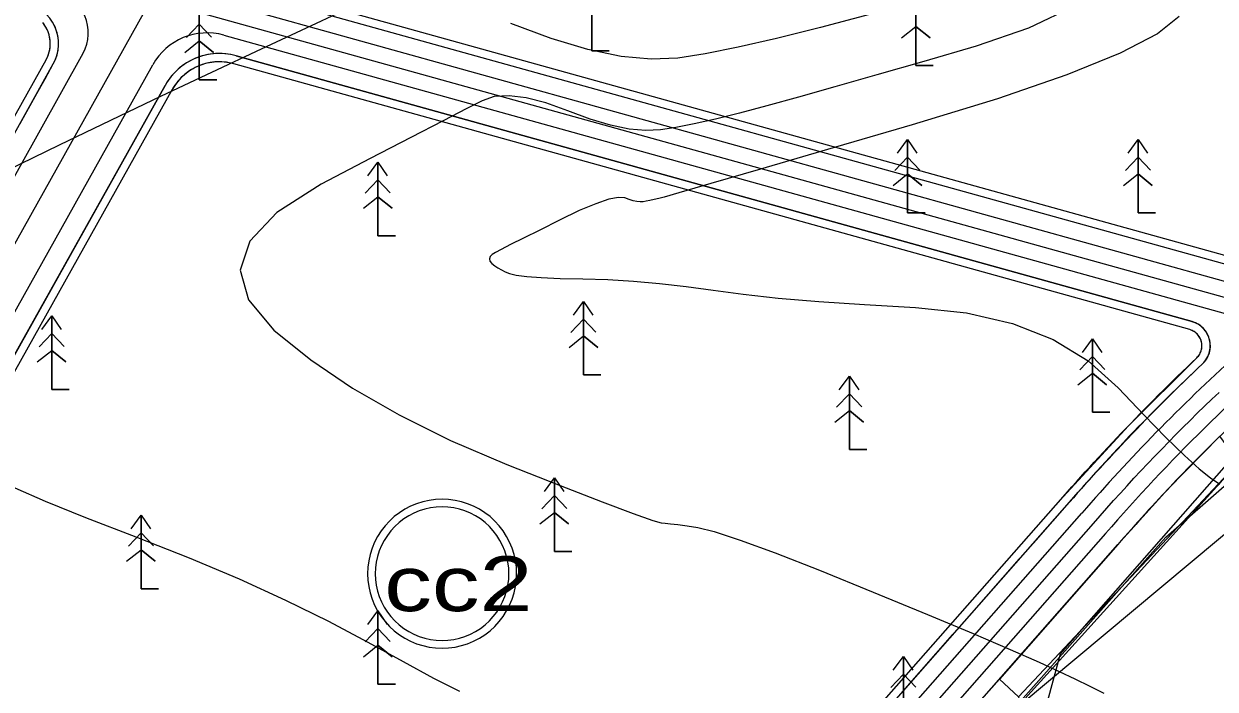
# Model space of a CAD drawing. Header units: metres. Extents: x 533049 to 537618, y 1849954 to 1852676.
# Drawn here: x 535340.8 to 535627.6, y 1851246.2 to 1851406.4 of the extents above; entities that cross this region are included whole.
import ezdxf

# ---------------------------------------------------------------- set-up
doc = ezdxf.new("R2010")
doc.units = ezdxf.units.M
doc.header["$LTSCALE"] = 2
for name, color, linetype, lineweight in [('11', 7, 'Continuous', 13), ('13', 7, 'Continuous', 13), ('14', 7, 'Continuous', 13), ('46', 7, 'Continuous', 13), ('50', 7, 'Continuous', 13), ('54', 7, 'Continuous', 13), ('55', 7, 'Continuous', 13), ('57', 7, 'Continuous', 13), ('60', 7, 'Continuous', 13)]:
    doc.layers.add(name, color=color, linetype=linetype, lineweight=lineweight)

msp = doc.modelspace()

# ---------------------------------------------------------------- linework, layer by layer
at = {"layer": '11'}
for points in [[(535459.41, 1851274.03), (535459.35, 1851275.6), (535459.14, 1851277.15), (535458.8, 1851278.68), (535458.33, 1851280.17), (535457.73, 1851281.61), (535457.01, 1851283), (535456.17, 1851284.32), (535455.22, 1851285.56), (535454.16, 1851286.72), (535453.01, 1851287.77), (535451.76, 1851288.73), (535450.44, 1851289.57), (535449.06, 1851290.29), (535447.61, 1851290.89), (535446.12, 1851291.36), (535444.59, 1851291.7), (535443.04, 1851291.9), (535441.48, 1851291.97), (535439.91, 1851291.9), (535438.36, 1851291.7), (535436.83, 1851291.36), (535435.34, 1851290.89), (535433.89, 1851290.29), (535432.51, 1851289.57), (535431.19, 1851288.73), (535429.95, 1851287.77), (535428.79, 1851286.72), (535427.73, 1851285.56), (535426.78, 1851284.32), (535425.94, 1851283), (535425.22, 1851281.61), (535424.62, 1851280.17), (535424.15, 1851278.68), (535423.81, 1851277.15), (535423.61, 1851275.6), (535423.54, 1851274.03), (535423.61, 1851272.47), (535423.81, 1851270.92), (535424.15, 1851269.39), (535424.62, 1851267.9), (535425.22, 1851266.45), (535425.94, 1851265.06), (535426.78, 1851263.74), (535427.73, 1851262.5), (535428.79, 1851261.35), (535429.95, 1851260.29), (535431.19, 1851259.34), (535432.51, 1851258.5), (535433.89, 1851257.78), (535435.34, 1851257.18), (535436.83, 1851256.71), (535438.36, 1851256.37), (535439.91, 1851256.16), (535441.48, 1851256.09), (535443.04, 1851256.16), (535444.59, 1851256.37), (535446.12, 1851256.71), (535447.61, 1851257.18), (535449.06, 1851257.78), (535450.44, 1851258.5), (535451.76, 1851259.34), (535453.01, 1851260.29), (535454.16, 1851261.35), (535455.22, 1851262.5), (535456.17, 1851263.74), (535457.01, 1851265.06), (535457.73, 1851266.45), (535458.33, 1851267.9), (535458.8, 1851269.39), (535459.14, 1851270.92), (535459.35, 1851272.47)], [(535457.56, 1851274.03), (535457.5, 1851275.43), (535457.31, 1851276.82), (535457.01, 1851278.19), (535456.59, 1851279.53), (535456.05, 1851280.83), (535455.4, 1851282.07), (535454.65, 1851283.26), (535453.79, 1851284.37), (535452.85, 1851285.4), (535451.81, 1851286.35), (535450.7, 1851287.21), (535449.52, 1851287.96), (535448.27, 1851288.61), (535446.98, 1851289.14), (535445.64, 1851289.57), (535444.27, 1851289.87), (535442.88, 1851290.05), (535441.48, 1851290.11), (535440.07, 1851290.05), (535438.68, 1851289.87), (535437.31, 1851289.57), (535435.98, 1851289.14), (535434.68, 1851288.61), (535433.44, 1851287.96), (535432.25, 1851287.21), (535431.14, 1851286.35), (535430.1, 1851285.4), (535429.16, 1851284.37), (535428.3, 1851283.26), (535427.55, 1851282.07), (535426.9, 1851280.83), (535426.36, 1851279.53), (535425.94, 1851278.19), (535425.64, 1851276.82), (535425.46, 1851275.43), (535425.39, 1851274.03), (535425.46, 1851272.63), (535425.64, 1851271.24), (535425.94, 1851269.87), (535426.36, 1851268.53), (535426.9, 1851267.24), (535427.55, 1851265.99), (535428.3, 1851264.81), (535429.16, 1851263.7), (535430.1, 1851262.66), (535431.14, 1851261.71), (535432.25, 1851260.86), (535433.44, 1851260.11), (535434.68, 1851259.46), (535435.98, 1851258.92), (535437.31, 1851258.5), (535438.68, 1851258.2), (535440.07, 1851258.01), (535441.48, 1851257.95), (535442.88, 1851258.01), (535444.27, 1851258.2), (535445.64, 1851258.5), (535446.98, 1851258.92), (535448.27, 1851259.46), (535449.52, 1851260.11), (535450.7, 1851260.86), (535451.81, 1851261.71), (535452.85, 1851262.66), (535453.79, 1851263.7), (535454.65, 1851264.81), (535455.4, 1851265.99), (535456.05, 1851267.24), (535456.59, 1851268.53), (535457.01, 1851269.87), (535457.31, 1851271.24), (535457.5, 1851272.63)]]:
    msp.add_lwpolyline(points, close=True, dxfattribs=at)
at = {"layer": '13'}
for points in [[(535300.33, 1851285.11), (535371.54, 1851412.45)], [(535371.54, 1851412.45), (535648.5, 1851335.41)], [(535395.83, 1851056.05), (535598.31, 1851286.16), (535599.9, 1851287.99), (535601.51, 1851289.81), (535603.12, 1851291.63), (535604.74, 1851293.43), (535606.38, 1851295.22), (535608.02, 1851297.01), (535609.67, 1851298.79), (535611.34, 1851300.55), (535613.01, 1851302.31), (535614.7, 1851304.06), (535616.39, 1851305.8), (535618.09, 1851307.53), (535619.81, 1851309.25), (535621.53, 1851310.96), (535623.26, 1851312.66), (535625, 1851314.35), (535626.75, 1851316.03), (535628.52, 1851317.7)]]:
    msp.add_lwpolyline(points, dxfattribs=at)
at = {"layer": '14'}
for points in [[(535398.09, 1851415.18), (535635.56, 1851349.12), (535637.61, 1851348.65), (535639.7, 1851348.37), (535641.8, 1851348.28), (535643.9, 1851348.39), (535645.99, 1851348.68), (535648.04, 1851349.17), (535650.03, 1851349.84), (535651.96, 1851350.69), (535653.8, 1851351.71), (535655.54, 1851352.9), (535693.14, 1851381.15), (535712.84, 1851394.54), (535733.7, 1851406.01), (535755.56, 1851415.46)], [(535398.09, 1851415.18), (535635.56, 1851349.12)]]:
    msp.add_lwpolyline(points, dxfattribs=at)
at = {"layer": '46'}
msp.add_lwpolyline([(535885.53, 1851425.42), (535879.63, 1851388.24), (535843.03, 1851396.21), (535771.24, 1851398.92), (535755.73, 1851396.46), (535736.74, 1851387.63), (535718.54, 1851377.25), (535701.29, 1851365.38), (535683.37, 1851351.92), (535720.74, 1851275.92), (535713.29, 1851256.54), (535661.74, 1851255.42), (535633.24, 1851300.92), (535628.72, 1851307.15), (535616.16, 1851294.37), (535604.15, 1851281.06), (535575.64, 1851248.66), (535580.24, 1851244.42), (535586.74, 1851211.42), (535668.74, 1851139.92), (535718.74, 1851139.92), (535765.24, 1851093.42), (535782.24, 1851036.42), (535706.24, 1850935.42)], dxfattribs=at)
at = {"layer": '50'}
for points in [[(536135.62, 1851789.73), (535515.36, 1851926.72), (535258.49, 1851965.9), (535022.43, 1852017.88), (534680.94, 1852158.74), (534430.49, 1852265.01), (534355.97, 1852086.41), (534346.15, 1851984.65), (534462.32, 1851750.84), (534498.61, 1851623.52), (534531.69, 1851526.54), (534597.01, 1851432.26), (534785.89, 1851296.54), (534919.76, 1851224.01), (534977.19, 1851164.91), (535024.77, 1851103.67), (535103, 1851049.68), (535187.68, 1851009.38), (535275.89, 1851002.01), (535384.77, 1851022.15), (535615.7, 1851282.83), (535719.73, 1851373.89), (535864.09, 1851423.05), (536000.84, 1851463.59)], [(535287.84, 1851293.51), (535346.14, 1851397.75), (535346.44, 1851398.36), (535346.7, 1851398.99), (535346.9, 1851399.65), (535347.04, 1851400.31), (535347.13, 1851400.99), (535347.15, 1851401.67), (535347.12, 1851402.35), (535347.03, 1851403.03), (535346.89, 1851403.7), (535346.69, 1851404.35), (535346.43, 1851404.98), (535346.12, 1851405.59), (535345.76, 1851406.17), (535345.35, 1851406.72)], [(535287.84, 1851293.51), (535346.14, 1851397.75), (535346.37, 1851398.21), (535346.58, 1851398.68), (535346.76, 1851399.17), (535346.9, 1851399.67), (535347.02, 1851400.17), (535347.09, 1851400.69), (535347.14, 1851401.2), (535347.15, 1851401.72), (535347.13, 1851402.24), (535347.08, 1851402.75), (535346.99, 1851403.26), (535346.87, 1851403.77), (535346.72, 1851404.26), (535346.53, 1851404.74), (535346.32, 1851405.22), (535346.07, 1851405.67), (535345.8, 1851406.11), (535345.5, 1851406.53)], [(535474.73, 1851160.47), (535590.97, 1851292.57), (535606.68, 1851309.65), (535623.13, 1851326.01), (535623.37, 1851326.27), (535623.59, 1851326.54), (535623.79, 1851326.83), (535623.96, 1851327.14), (535624.1, 1851327.47), (535624.22, 1851327.8), (535624.3, 1851328.14), (535624.35, 1851328.49), (535624.38, 1851328.84), (535624.37, 1851329.19), (535624.33, 1851329.54), (535624.26, 1851329.89), (535624.16, 1851330.23), (535624.04, 1851330.56), (535623.88, 1851330.87), (535623.7, 1851331.17), (535623.49, 1851331.46), (535623.26, 1851331.72), (535623, 1851331.96), (535622.73, 1851332.18), (535622.44, 1851332.38), (535622.13, 1851332.55), (535621.8, 1851332.69), (535621.47, 1851332.8), (535391.36, 1851396.82), (535390.24, 1851397.08), (535389.09, 1851397.24), (535387.94, 1851397.29), (535386.79, 1851397.25), (535385.64, 1851397.1), (535384.52, 1851396.85), (535383.41, 1851396.5), (535382.35, 1851396.06), (535381.33, 1851395.52), (535380.36, 1851394.9), (535379.45, 1851394.19), (535378.6, 1851393.4), (535377.83, 1851392.54), (535377.14, 1851391.62), (535376.53, 1851390.64), (535312.82, 1851276.7)], [(535385.45, 1851397.06), (535384.86, 1851396.94), (535384.29, 1851396.79), (535383.72, 1851396.61), (535383.15, 1851396.4), (535382.6, 1851396.17), (535382.06, 1851395.92), (535381.53, 1851395.64), (535381.02, 1851395.34), (535380.52, 1851395.01), (535380.04, 1851394.66), (535379.57, 1851394.29), (535379.12, 1851393.9), (535378.69, 1851393.49), (535378.27, 1851393.05), (535377.88, 1851392.6), (535377.51, 1851392.14), (535377.16, 1851391.65), (535376.83, 1851391.15), (535376.53, 1851390.64), (535312.82, 1851276.7)], [(535474.73, 1851160.47), (535590.97, 1851292.57), (535592.03, 1851293.77), (535593.09, 1851294.97), (535594.16, 1851296.16), (535595.23, 1851297.35), (535596.3, 1851298.54), (535597.38, 1851299.72), (535598.46, 1851300.9), (535599.54, 1851302.08), (535600.63, 1851303.25), (535601.72, 1851304.42), (535602.82, 1851305.59), (535603.92, 1851306.76), (535605.02, 1851307.92), (535606.12, 1851309.07), (535607.23, 1851310.23), (535608.35, 1851311.38), (535609.46, 1851312.52), (535610.58, 1851313.67), (535611.71, 1851314.81), (535612.83, 1851315.94), (535613.96, 1851317.08), (535615.1, 1851318.2), (535616.23, 1851319.33), (535617.37, 1851320.45), (535618.52, 1851321.57), (535619.66, 1851322.69), (535620.82, 1851323.8), (535621.97, 1851324.91), (535623.13, 1851326.01), (535623.33, 1851326.22), (535623.52, 1851326.45), (535623.69, 1851326.68), (535623.84, 1851326.93), (535623.98, 1851327.19), (535624.1, 1851327.45), (535624.19, 1851327.73), (535624.27, 1851328.01), (535624.33, 1851328.3), (535624.36, 1851328.59), (535624.38, 1851328.88), (535624.37, 1851329.17), (535624.34, 1851329.46), (535624.3, 1851329.75), (535624.23, 1851330.03), (535624.14, 1851330.31), (535624.03, 1851330.58), (535623.9, 1851330.84), (535623.75, 1851331.09), (535623.59, 1851331.33), (535623.4, 1851331.56), (535623.21, 1851331.77), (535622.99, 1851331.97), (535622.77, 1851332.16), (535622.53, 1851332.32), (535622.28, 1851332.47), (535622.02, 1851332.6), (535621.75, 1851332.71), (535621.47, 1851332.8), (535391.36, 1851396.82), (535390.78, 1851396.96), (535390.2, 1851397.08), (535389.61, 1851397.18), (535389.01, 1851397.24), (535388.42, 1851397.28), (535387.82, 1851397.29), (535387.22, 1851397.28), (535386.63, 1851397.23), (535386.04, 1851397.16), (535385.45, 1851397.06)]]:
    msp.add_lwpolyline(points, dxfattribs=at)
at = {"layer": '54'}
for p, q in [((535388.95, 1851403.72), (535630.01, 1851336.65)), ((535293.95, 1851290.09), (535355.05, 1851399.35)), ((535306.71, 1851280.12), (535371.84, 1851396.59)), ((535477.42, 1851154.44), (535595.48, 1851288.62)), ((535601.14, 1851283.69), (535396.17, 1851050.75))]:
    msp.add_line(p, q, dxfattribs=at)
msp.add_lwpolyline([(535391.27, 1851410.85), (535635.85, 1851342.82)], dxfattribs=at)
for centre, radius, start, end in [((535346.32, 1851404.23), 10, 330.7866, 77.805), ((535384.93, 1851389.26), 15, 74.4541, 150.7866), ((535923.4, 1851005.08), 425.99, 129.7803, 139.1549), ((535923.4, 1851005.08), 433.49, 132.1594, 139.1506)]:
    msp.add_arc(centre, radius, start, end, dxfattribs=at)
at = {"layer": '55'}
for p, q in [((535391.9, 1851398.74), (535622.01, 1851334.73)), ((535289.59, 1851292.53), (535347.88, 1851396.77)), ((535311.07, 1851277.68), (535374.78, 1851391.61)), ((535476.23, 1851159.15), (535592.47, 1851291.25)), ((535397.19, 1851045.86), (535604.15, 1851281.06))]:
    msp.add_line(p, q, dxfattribs=at)
for points in [[(535397.56, 1851413.26), (535635.02, 1851347.2)], [(535339.87, 1851382.44), (535341.88, 1851386.04), (535343.89, 1851389.64), (535345.9, 1851393.23), (535347.88, 1851396.77), (535348.18, 1851397.35), (535348.44, 1851397.94), (535348.66, 1851398.55), (535348.84, 1851399.17), (535348.98, 1851399.8), (535349.08, 1851400.44), (535349.14, 1851401.09), (535349.15, 1851401.74), (535349.13, 1851402.38), (535349.06, 1851403.03), (535348.95, 1851403.66), (535348.8, 1851404.29)], [(535348.8, 1851404.29), (535348.61, 1851404.91), (535348.38, 1851405.52), (535348.11, 1851406.11), (535347.8, 1851406.68)], [(535626.37, 1851329.29), (535626.33, 1851329.72), (535626.25, 1851330.16), (535626.15, 1851330.58), (535626.01, 1851331), (535625.85, 1851331.4), (535625.66, 1851331.79), (535625.44, 1851332.17), (535625.19, 1851332.53), (535624.92, 1851332.87), (535624.62, 1851333.19), (535624.3, 1851333.49), (535623.96, 1851333.76), (535623.6, 1851334.01), (535623.23, 1851334.23), (535622.83, 1851334.43), (535622.43, 1851334.59), (535622.01, 1851334.73), (535391.9, 1851398.74), (535391.23, 1851398.91), (535390.55, 1851399.05), (535389.87, 1851399.16), (535389.19, 1851399.23), (535388.5, 1851399.28), (535387.81, 1851399.29), (535387.12, 1851399.27), (535386.44, 1851399.22), (535385.75, 1851399.14), (535385.07, 1851399.03), (535384.4, 1851398.88), (535383.73, 1851398.71), (535383.07, 1851398.5), (535382.43, 1851398.27), (535381.79, 1851398), (535381.17, 1851397.71), (535380.56, 1851397.39), (535379.97, 1851397.04), (535379.39, 1851396.66), (535378.83, 1851396.26), (535378.29, 1851395.83), (535377.77, 1851395.38), (535377.27, 1851394.9), (535376.8, 1851394.4), (535376.34, 1851393.88), (535375.91, 1851393.34), (535375.51, 1851392.78), (535375.13, 1851392.21), (535374.78, 1851391.61), (535311.07, 1851277.68)], [(535552.4, 1851245.71), (535556.4, 1851250.26), (535560.41, 1851254.82), (535564.42, 1851259.38), (535568.43, 1851263.93), (535572.44, 1851268.49), (535576.45, 1851273.04), (535580.46, 1851277.6), (535584.46, 1851282.15), (535588.47, 1851286.71), (535592.47, 1851291.25), (535593.53, 1851292.45), (535594.58, 1851293.64), (535595.65, 1851294.83), (535596.71, 1851296.01), (535597.78, 1851297.2), (535598.85, 1851298.37), (535599.93, 1851299.55), (535601.01, 1851300.72), (535602.1, 1851301.89), (535603.18, 1851303.06), (535604.27, 1851304.22), (535605.37, 1851305.38), (535606.47, 1851306.54), (535607.57, 1851307.69), (535608.67, 1851308.84), (535609.78, 1851309.98), (535610.89, 1851311.13), (535612.01, 1851312.26), (535613.13, 1851313.4), (535614.25, 1851314.53), (535615.38, 1851315.66), (535616.51, 1851316.79), (535617.64, 1851317.91), (535618.77, 1851319.03), (535619.91, 1851320.14), (535621.06, 1851321.25), (535622.2, 1851322.36), (535623.35, 1851323.46), (535624.51, 1851324.57), (535624.81, 1851324.88), (535625.09, 1851325.21), (535625.35, 1851325.56), (535625.58, 1851325.94), (535625.78, 1851326.32), (535625.96, 1851326.72), (535626.1, 1851327.13), (535626.22, 1851327.56), (535626.3, 1851327.98), (535626.36, 1851328.42), (535626.38, 1851328.85), (535626.37, 1851329.29)]]:
    msp.add_lwpolyline(points, dxfattribs=at)
for centre, radius, start, end in [((535339.16, 1851401.65), 10, 330.7866, 78.3658), ((535387.88, 1851384.29), 15, 74.4541, 150.7866), ((535620.41, 1851328.94), 6, 313.0926, 74.4541), ((535923.4, 1851005.08), 421.99, 129.7938, 139.1573), ((535923.4, 1851005.08), 437.49, 133.0926, 139.1483)]:
    msp.add_arc(centre, radius, start, end, dxfattribs=at)
at = {"layer": '57'}
for p, q in [((535477.51, 1851417.59), (535477.51, 1851399.92)), ((535555.51, 1851414.09), (535555.51, 1851396.42)), ((535383.01, 1851410.59), (535383.01, 1851392.92)), ((535379.95, 1851403.15), (535383.01, 1851406.35)), ((535385.99, 1851403.22), (535383.01, 1851406.35)), ((535552.03, 1851403.03), (535555.51, 1851405.81)), ((535558.92, 1851403.03), (535555.51, 1851405.81)), ((535379.53, 1851399.53), (535383.01, 1851402.31)), ((535386.42, 1851399.53), (535383.01, 1851402.31)), ((535477.51, 1851399.92), (535481.72, 1851399.92)), ((535555.51, 1851396.42), (535559.72, 1851396.42)), ((535383.01, 1851392.92), (535387.22, 1851392.92)), ((535553.51, 1851378.59), (535553.51, 1851360.92)), ((535609.01, 1851378.59), (535609.01, 1851360.92)), ((535426.01, 1851373.09), (535426.01, 1851355.42)), ((535550.45, 1851371.15), (535553.51, 1851374.35)), ((535556.49, 1851371.22), (535553.51, 1851374.35)), ((535605.95, 1851371.15), (535609.01, 1851374.35)), ((535611.99, 1851371.22), (535609.01, 1851374.35)), ((535550.03, 1851367.53), (535553.51, 1851370.31)), ((535556.92, 1851367.53), (535553.51, 1851370.31)), ((535605.53, 1851367.53), (535609.01, 1851370.31)), ((535612.42, 1851367.53), (535609.01, 1851370.31)), ((535422.95, 1851365.65), (535426.01, 1851368.85)), ((535428.99, 1851365.72), (535426.01, 1851368.85)), ((535422.53, 1851362.03), (535426.01, 1851364.81)), ((535429.42, 1851362.03), (535426.01, 1851364.81)), ((535553.51, 1851360.92), (535557.72, 1851360.92)), ((535609.01, 1851360.92), (535613.22, 1851360.92)), ((535426.01, 1851355.42), (535430.22, 1851355.42)), ((535475.51, 1851339.59), (535475.51, 1851321.92)), ((535347.51, 1851336.09), (535347.51, 1851318.42)), ((535472.45, 1851332.15), (535475.51, 1851335.35)), ((535478.49, 1851332.22), (535475.51, 1851335.35)), ((535344.45, 1851328.65), (535347.51, 1851331.85)), ((535350.49, 1851328.72), (535347.51, 1851331.85)), ((535472.03, 1851328.53), (535475.51, 1851331.31)), ((535478.92, 1851328.53), (535475.51, 1851331.31)), ((535598.01, 1851330.59), (535598.01, 1851312.92)), ((535344.03, 1851325.03), (535347.51, 1851327.81)), ((535350.92, 1851325.03), (535347.51, 1851327.81)), ((535594.95, 1851323.15), (535598.01, 1851326.35)), ((535600.99, 1851323.22), (535598.01, 1851326.35)), ((535475.51, 1851321.92), (535479.72, 1851321.92)), ((535539.51, 1851321.59), (535539.51, 1851303.92)), ((535594.53, 1851319.53), (535598.01, 1851322.31)), ((535601.42, 1851319.53), (535598.01, 1851322.31)), ((535347.51, 1851318.42), (535351.72, 1851318.42)), ((535536.45, 1851314.15), (535539.51, 1851317.35)), ((535542.49, 1851314.22), (535539.51, 1851317.35)), ((535536.03, 1851310.53), (535539.51, 1851313.31)), ((535542.92, 1851310.53), (535539.51, 1851313.31)), ((535598.01, 1851312.92), (535602.22, 1851312.92)), ((535539.51, 1851303.92), (535543.72, 1851303.92)), ((535468.51, 1851297.09), (535468.51, 1851279.42)), ((535465.45, 1851289.65), (535468.51, 1851292.85)), ((535471.49, 1851289.72), (535468.51, 1851292.85)), ((535369.01, 1851288.09), (535369.01, 1851270.42)), ((535465.03, 1851286.03), (535468.51, 1851288.81)), ((535471.92, 1851286.03), (535468.51, 1851288.81)), ((535365.95, 1851280.65), (535369.01, 1851283.85)), ((535371.99, 1851280.72), (535369.01, 1851283.85)), ((535365.53, 1851277.03), (535369.01, 1851279.81)), ((535372.42, 1851277.03), (535369.01, 1851279.81)), ((535468.51, 1851279.42), (535472.72, 1851279.42)), ((535369.01, 1851270.42), (535373.22, 1851270.42)), ((535426.01, 1851265.09), (535426.01, 1851247.42)), ((535422.95, 1851257.65), (535426.01, 1851260.85)), ((535428.99, 1851257.72), (535426.01, 1851260.85)), ((535422.53, 1851254.03), (535426.01, 1851256.81)), ((535429.42, 1851254.03), (535426.01, 1851256.81)), ((535552.51, 1851254.09), (535552.51, 1851236.42)), ((535549.45, 1851246.65), (535552.51, 1851249.85)), ((535555.49, 1851246.72), (535552.51, 1851249.85)), ((535426.01, 1851247.42), (535430.22, 1851247.42))]:
    msp.add_line(p, q, dxfattribs=at)
msp.add_lwpolyline([(534435.02, 1852302.37), (534325.71, 1852049.19), (534353.83, 1851932.14), (534451.75, 1851760.49), (534494.45, 1851609.32), (534521.83, 1851454.44), (534874.05, 1851297.73), (534980, 1851227.29), (535025.24, 1851130.42), (535137.95, 1851046.53), (535351.89, 1851022.3), (535580.63, 1851242.44), (535635.17, 1851288.02), (535713.4, 1851370.26), (536002.39, 1851411.84), (536158.13, 1851571.22), (536125.74, 1851798.92), (536134.24, 1851845.92), (534499.3, 1852312.5)], close=True, dxfattribs=at)
for points in [[(536033.24, 1851423.42), (535934.59, 1851426.62), (535909.25, 1851430.46), (535890.74, 1851425.42), (535873.74, 1851389.92), (535771.24, 1851398.92), (535729.55, 1851394.42), (535675.53, 1851367.86), (535720.74, 1851275.92), (535714.74, 1851255.42), (535661.74, 1851255.42), (535633.24, 1851300.92), (535581.74, 1851243.92), (535587.01, 1851204.59), (535667.24, 1851141.42), (535718.74, 1851139.92), (535765.24, 1851093.42), (535779.19, 1851026.75), (535706.24, 1850935.42), (535697.74, 1850879.92), (535712.15, 1850835.21), (536162.74, 1851108.23)], [(535890.74, 1851425.42), (535873.74, 1851389.92), (535771.24, 1851398.92), (535730.24, 1851392.42), (535676.24, 1851366.42), (535720.74, 1851275.92), (535714.74, 1851255.42), (535661.74, 1851255.42), (535633.24, 1851300.92), (535580.24, 1851244.42), (535586.74, 1851211.42), (535668.74, 1851139.92), (535718.74, 1851139.92), (535765.24, 1851093.42), (535782.24, 1851036.42), (535706.24, 1850935.42), (535697.74, 1850879.92), (535712.15, 1850835.21)], [(535481.72, 1851399.92), (535477.51, 1851399.92), (535477.51, 1851417.59)], [(535559.72, 1851396.42), (535555.51, 1851396.42), (535555.51, 1851414.09)], [(535387.22, 1851392.92), (535383.01, 1851392.92), (535383.01, 1851410.59)], [(535594.13, 1851410.84), (535582.63, 1851405.43), (535570, 1851401.06), (535557.43, 1851397.4), (535546.11, 1851394.13), (535536.05, 1851391.26), (535527.23, 1851388.78), (535519.67, 1851386.7), (535513.1, 1851384.96)], [(535417.35, 1851409.4), (535408.74, 1851405.37), (535397.93, 1851400.31), (535385.96, 1851394.7), (535373.86, 1851388.98), (535361.63, 1851383.15), (535349.28, 1851377.21), (535336.81, 1851371.16)], [(535544.38, 1851408.66), (535532.54, 1851405.52), (535522, 1851402.9), (535512.76, 1851400.81), (535504.83, 1851399.24), (535498.2, 1851398.18), (535491.81, 1851397.89), (535484.6, 1851398.57), (535476.56, 1851400.24), (535467.7, 1851402.89), (535458.01, 1851406.53)], [(535618.89, 1851408.21), (535613.72, 1851404.06), (535604.7, 1851399.38), (535591.84, 1851394.16), (535575.14, 1851388.39), (535554.59, 1851382.1), (535534.22, 1851376.15), (535518.08, 1851371.44), (535506.15, 1851367.97), (535498.45, 1851365.74), (535494.96, 1851364.74), (535493.66, 1851364.4), (535492.5, 1851364.11), (535491.48, 1851363.88), (535490.61, 1851363.71), (535489.88, 1851363.59), (535489.17, 1851363.56), (535488.38, 1851363.63), (535487.49, 1851363.82), (535486.52, 1851364.11), (535485.45, 1851364.51), (535483.93, 1851364.66)], [(535379.95, 1851403.15), (535383.01, 1851406.35), (535385.99, 1851403.22)], [(535552.03, 1851403.03), (535555.51, 1851405.81), (535558.92, 1851403.03)], [(535379.53, 1851399.53), (535383.01, 1851402.31), (535386.42, 1851399.53)], [(535466.42, 1851387.45), (535461.71, 1851388.65), (535457.58, 1851389.14), (535454.04, 1851388.9), (535451.09, 1851387.93), (535447.42, 1851386.07), (535441.71, 1851383.12), (535433.97, 1851379.1), (535424.19, 1851373.99), (535412.38, 1851367.81), (535401.66, 1851361.03), (535395.16, 1851354.13), (535392.88, 1851347.1), (535394.83, 1851339.96), (535401, 1851332.69), (535409.87, 1851325.54), (535419.92, 1851318.72), (535431.13, 1851312.25), (535443.52, 1851306.12), (535457.09, 1851300.33), (535469.89, 1851295.27), (535480.01, 1851291.34), (535487.44, 1851288.52), (535492.17, 1851286.83), (535494.22, 1851286.26), (535495.14, 1851286.21), (535496.48, 1851286.07), (535498.24, 1851285.85), (535500.43, 1851285.54), (535503.04, 1851285.15), (535506.99, 1851284.18), (535513.19, 1851282.14), (535521.63, 1851279.03), (535532.32, 1851274.85), (535545.25, 1851269.6), (535558.29, 1851264.21), (535569.29, 1851259.61), (535578.24, 1851255.79), (535585.16, 1851252.77), (535590.03, 1851250.52), (535593.79, 1851248.71), (535597.38, 1851246.97), (535600.79, 1851245.29)], [(535513.1, 1851384.96), (535507.25, 1851383.51), (535502.12, 1851382.34), (535497.72, 1851381.47), (535494.04, 1851380.89), (535490.49, 1851380.72), (535486.49, 1851381.1), (535482.03, 1851382.03), (535477.11, 1851383.5), (535471.73, 1851385.52), (535466.42, 1851387.45)], [(535551.09, 1851375.3), (535553.51, 1851378.59), (535555.78, 1851375.3)], [(535551.09, 1851375.3), (535553.51, 1851378.59), (535555.78, 1851375.3)], [(535557.72, 1851360.92), (535553.51, 1851360.92), (535553.51, 1851378.59)], [(535606.59, 1851375.3), (535609.01, 1851378.59), (535611.28, 1851375.3)], [(535606.59, 1851375.3), (535609.01, 1851378.59), (535611.28, 1851375.3)], [(535613.22, 1851360.92), (535609.01, 1851360.92), (535609.01, 1851378.59)], [(535423.59, 1851369.8), (535426.01, 1851373.09), (535428.28, 1851369.8)], [(535423.59, 1851369.8), (535426.01, 1851373.09), (535428.28, 1851369.8)], [(535430.22, 1851355.42), (535426.01, 1851355.42), (535426.01, 1851373.09)], [(535550.45, 1851371.15), (535553.51, 1851374.35), (535556.49, 1851371.22)], [(535605.95, 1851371.15), (535609.01, 1851374.35), (535611.99, 1851371.22)], [(535550.03, 1851367.53), (535553.51, 1851370.31), (535556.92, 1851367.53)], [(535605.53, 1851367.53), (535609.01, 1851370.31), (535612.42, 1851367.53)], [(535422.95, 1851365.65), (535426.01, 1851368.85), (535428.99, 1851365.72)], [(535422.53, 1851362.03), (535426.01, 1851364.81), (535429.42, 1851362.03)], [(535483.93, 1851364.66), (535481.6, 1851364.2), (535478.46, 1851363.13), (535474.49, 1851361.45), (535469.72, 1851359.17), (535464.96, 1851356.79)], [(535464.96, 1851356.79), (535461.04, 1851354.82), (535457.96, 1851353.27), (535455.72, 1851352.13), (535454.33, 1851351.41), (535453.51, 1851350.9), (535453.02, 1851350.38), (535452.85, 1851349.84), (535453, 1851349.3), (535453.46, 1851348.75), (535454.14, 1851348.2), (535454.9, 1851347.69), (535455.75, 1851347.19), (535456.69, 1851346.73), (535457.72, 1851346.29), (535459.29, 1851345.9), (535461.83, 1851345.57), (535465.35, 1851345.32), (535469.86, 1851345.14), (535475.34, 1851345.02), (535481.37, 1851344.85), (535487.52, 1851344.49), (535493.79, 1851343.94), (535500.19, 1851343.21), (535506.7, 1851342.29), (535513.92, 1851341.31), (535522.4, 1851340.41), (535532.15, 1851339.59), (535543.16, 1851338.84), (535555.45, 1851338.16), (535567.74, 1851336.87), (535578.77, 1851334.3), (535588.53, 1851330.42), (535597.02, 1851325.26), (535604.25, 1851318.8), (535610.41, 1851312.25), (535615.71, 1851306.81), (535620.15, 1851302.48), (535623.71, 1851299.25), (535626.42, 1851297.14), (535628.71, 1851295.57)], [(535473.09, 1851336.3), (535475.51, 1851339.59), (535477.78, 1851336.3)], [(535473.09, 1851336.3), (535475.51, 1851339.59), (535477.78, 1851336.3)], [(535479.72, 1851321.92), (535475.51, 1851321.92), (535475.51, 1851339.59)], [(535345.09, 1851332.8), (535347.51, 1851336.09), (535349.78, 1851332.8)], [(535345.09, 1851332.8), (535347.51, 1851336.09), (535349.78, 1851332.8)], [(535351.72, 1851318.42), (535347.51, 1851318.42), (535347.51, 1851336.09)], [(535472.45, 1851332.15), (535475.51, 1851335.35), (535478.49, 1851332.22)], [(535344.45, 1851328.65), (535347.51, 1851331.85), (535350.49, 1851328.72)], [(535472.03, 1851328.53), (535475.51, 1851331.31), (535478.92, 1851328.53)], [(535595.59, 1851327.3), (535598.01, 1851330.59), (535600.28, 1851327.3)], [(535595.59, 1851327.3), (535598.01, 1851330.59), (535600.28, 1851327.3)], [(535602.22, 1851312.92), (535598.01, 1851312.92), (535598.01, 1851330.59)], [(535344.03, 1851325.03), (535347.51, 1851327.81), (535350.92, 1851325.03)], [(535594.95, 1851323.15), (535598.01, 1851326.35), (535600.99, 1851323.22)], [(535537.09, 1851318.3), (535539.51, 1851321.59), (535541.78, 1851318.3)], [(535537.09, 1851318.3), (535539.51, 1851321.59), (535541.78, 1851318.3)], [(535543.72, 1851303.92), (535539.51, 1851303.92), (535539.51, 1851321.59)], [(535594.53, 1851319.53), (535598.01, 1851322.31), (535601.42, 1851319.53)], [(535536.45, 1851314.15), (535539.51, 1851317.35), (535542.49, 1851314.22)], [(535536.03, 1851310.53), (535539.51, 1851313.31), (535542.92, 1851310.53)], [(535475.6, 1851122.68), (535485.85, 1851130.9), (535497.67, 1851141.35), (535506.39, 1851153.05), (535511.66, 1851165.05), (535515.45, 1851179.04), (535518.14, 1851189.61), (535520.13, 1851200.32), (535524.99, 1851212.84), (535532.77, 1851220.78), (535543.1, 1851228.33), (535557.05, 1851237.08), (535563, 1851241.97), (535587.03, 1851242.61), (535590.34, 1851254.76), (535630.83, 1851300.88)], [(535466.09, 1851293.8), (535468.51, 1851297.09), (535470.78, 1851293.8)], [(535466.09, 1851293.8), (535468.51, 1851297.09), (535470.78, 1851293.8)], [(535472.72, 1851279.42), (535468.51, 1851279.42), (535468.51, 1851297.09)], [(535338.63, 1851294.71), (535345.91, 1851291.53), (535355.6, 1851287.6), (535367.71, 1851282.91), (535380.6, 1851277.84), (535392.63, 1851272.77), (535403.81, 1851267.7), (535414.13, 1851262.63), (535423.6, 1851257.56), (535432.07, 1851252.86), (535439.43, 1851248.92), (535445.65, 1851245.74)], [(535465.45, 1851289.65), (535468.51, 1851292.85), (535471.49, 1851289.72)], [(535366.59, 1851284.8), (535369.01, 1851288.09), (535371.28, 1851284.8)], [(535366.59, 1851284.8), (535369.01, 1851288.09), (535371.28, 1851284.8)], [(535373.22, 1851270.42), (535369.01, 1851270.42), (535369.01, 1851288.09)], [(535465.03, 1851286.03), (535468.51, 1851288.81), (535471.92, 1851286.03)], [(535365.95, 1851280.65), (535369.01, 1851283.85), (535371.99, 1851280.72)], [(535365.53, 1851277.03), (535369.01, 1851279.81), (535372.42, 1851277.03)], [(535423.59, 1851261.8), (535426.01, 1851265.09), (535428.28, 1851261.8)], [(535423.59, 1851261.8), (535426.01, 1851265.09), (535428.28, 1851261.8)], [(535430.22, 1851247.42), (535426.01, 1851247.42), (535426.01, 1851265.09)], [(535422.95, 1851257.65), (535426.01, 1851260.85), (535428.99, 1851257.72)], [(535422.53, 1851254.03), (535426.01, 1851256.81), (535429.42, 1851254.03)], [(535550.09, 1851250.8), (535552.51, 1851254.09), (535554.78, 1851250.8)], [(535550.09, 1851250.8), (535552.51, 1851254.09), (535554.78, 1851250.8)], [(535556.72, 1851236.42), (535552.51, 1851236.42), (535552.51, 1851254.09)], [(535549.45, 1851246.65), (535552.51, 1851249.85), (535555.49, 1851246.72)]]:
    msp.add_lwpolyline(points, dxfattribs=at)
at = {"layer": '60'}
for points in [[(535397.56, 1851413.26), (535635.02, 1851347.2)], [(535627.83, 1851306.29), (535626.95, 1851305.42), (535626.08, 1851304.55), (535625.2, 1851303.68), (535624.33, 1851302.81), (535623.45, 1851301.93), (535622.59, 1851301.05), (535621.72, 1851300.17), (535620.86, 1851299.28), (535620, 1851298.39), (535619.14, 1851297.5), (535618.28, 1851296.61), (535617.43, 1851295.72), (535616.58, 1851294.82), (535615.73, 1851293.92), (535614.89, 1851293.02), (535614.05, 1851292.11), (535613.21, 1851291.2), (535612.37, 1851290.3), (535611.54, 1851289.38), (535610.71, 1851288.47), (535609.88, 1851287.55), (535609.05, 1851286.63), (535608.23, 1851285.71), (535607.41, 1851284.78), (535606.59, 1851283.86), (535605.77, 1851282.93), (535604.96, 1851282), (535604.15, 1851281.06), (535575.64, 1851248.66), (535580.24, 1851244.42)], [(535569.49, 1851241.67), (535575.64, 1851248.66), (535580.2, 1851244.38)]]:
    msp.add_lwpolyline(points, dxfattribs=at)

# ---------------------------------------------------------------- texts
at = {"layer": '11', "width": 1.3}
msp.add_text('cc2', height=13.2, dxfattribs=at).set_placement((535427.54, 1851265.02))

doc.saveas('drawing.dxf')
